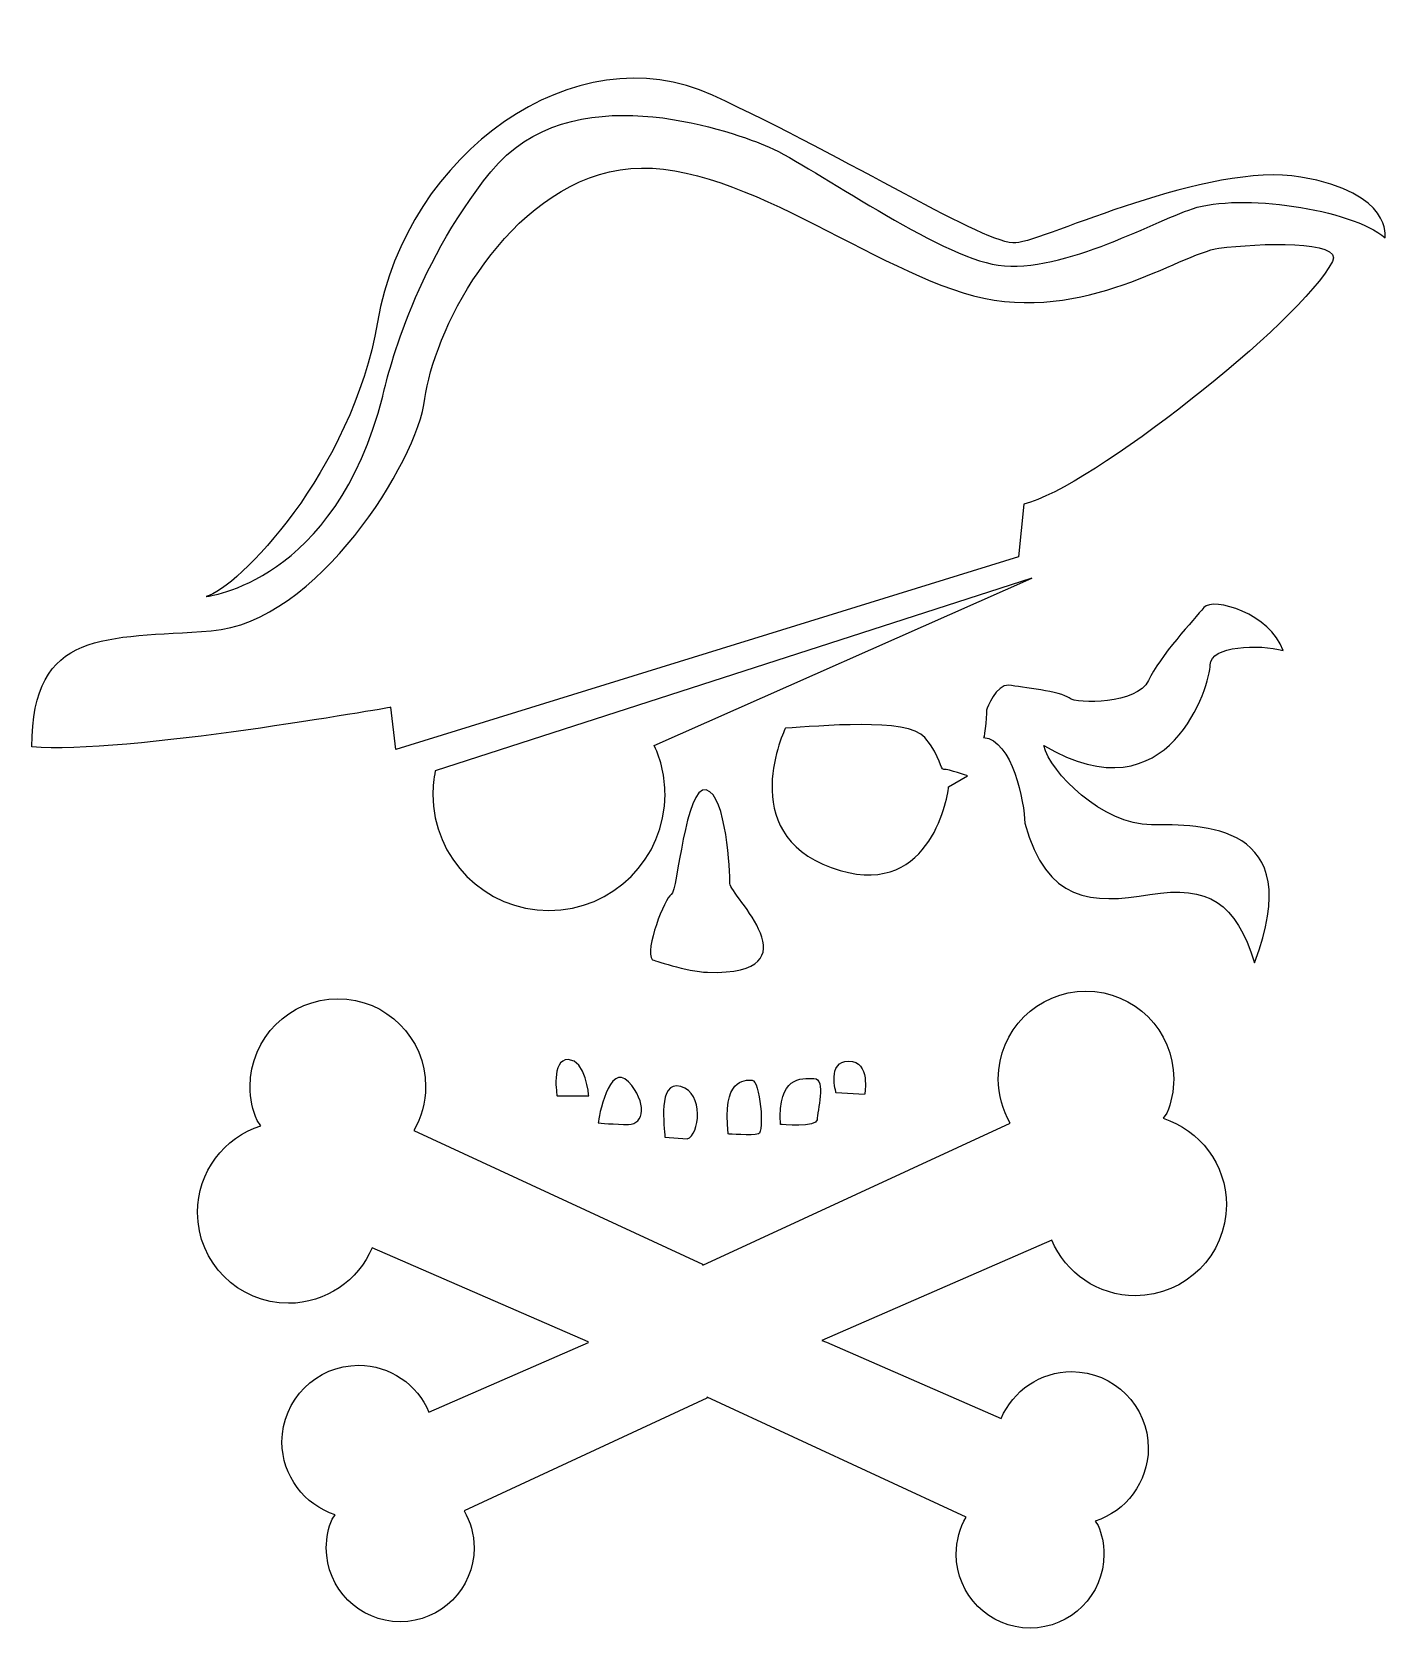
# Model space of a CAD drawing. Header units: centimetres. Extents: x -8.5 to 8.6, y -9.7 to 10.3.
import ezdxf

# ---------------------------------------------------------------- set-up
doc = ezdxf.new("R2010")
doc.units = ezdxf.units.CM
doc.header["$MEASUREMENT"] = 0
doc.layers.add('Camada 1', color=7, linetype='Continuous')

msp = doc.modelspace()

# ---------------------------------------------------------------- linework, layer by layer
at = {"layer": 'Camada 1'}
for points, knots in [([(-6.30485, 3.21871), (-5.90776, 3.31798), (-4.47621, 4.78528), (-4.15395, 6.66015), (-4.15395, 6.66015), (-3.78993, 8.77795), (-1.67213, 10.30015), (0.04859, 9.50595), (0.04859, 9.50595), (1.76931, 8.71175), (3.49, 7.61976), (3.85399, 7.65286), (3.85399, 7.65286), (4.218, 7.68593), (6.26966, 8.67868), (7.42782, 8.48016), (7.42782, 8.48016), (8.58595, 8.28162), (8.48671, 7.71906), (8.48671, 7.71906), (8.48671, 7.71906), (8.05652, 8.08305), (6.66672, 8.28162), (6.07106, 8.08305), (6.07106, 8.08305), (5.5678, 7.9153), (4.35032, 7.2227), (3.55617, 7.38815), (3.55617, 7.38815), (2.762, 7.55359), (1.20675, 8.67866), (0.71039, 8.87723), (0.71039, 8.87723), (0.21401, 9.07577), (-1.73833, 9.77065), (-2.73107, 8.54632), (-2.73107, 8.54632), (-3.72379, 7.32199), (-4.03028, 5.96044), (-4.08777, 5.73361), (-4.08777, 5.73361), (-4.68338, 3.38415), (-6.30485, 3.21871), (-6.30485, 3.21871)], [0, 0, 0, 0, 0.08333333, 0.08333333, 0.08333333, 0.08333333, 0.16666667, 0.16666667, 0.16666667, 0.16666667, 0.25, 0.25, 0.25, 0.25, 0.33333333, 0.33333333, 0.33333333, 0.33333333, 0.41666667, 0.41666667, 0.41666667, 0.41666667, 0.5, 0.5, 0.5, 0.5, 0.58333333, 0.58333333, 0.58333333, 0.58333333, 0.66666667, 0.66666667, 0.66666667, 0.66666667, 0.75, 0.75, 0.75, 0.75, 0.83333333, 0.83333333, 0.83333333, 0.83333333, 1, 1, 1, 1]), ([(7.82491, 7.42122), (7.96601, 7.6917), (6.89837, 7.65286), (6.40203, 7.58666), (6.40203, 7.58666), (5.90565, 7.52049), (4.71444, 6.62702), (3.32458, 6.99103), (3.32458, 6.99103), (1.93472, 7.35504), (0.14786, 8.87719), (-1.24197, 8.54631), (-1.24197, 8.54631), (-2.63177, 8.21542), (-3.45902, 6.49468), (-3.55832, 5.7005), (-3.55832, 5.7005), (-3.65759, 4.90633), (-4.91505, 2.88779), (-6.23868, 2.78852), (-6.23868, 2.78852), (-7.56228, 2.68925), (-8.48883, 2.8216), (-8.48883, 1.33252), (-8.48883, 1.33252), (-7.33067, 1.23325), (-3.98848, 1.82888), (-3.98848, 1.82888), (-3.98848, 1.82888), (-3.98848, 1.82888), (-3.92231, 1.29942), (-3.92231, 1.29942), (-3.92231, 1.29942), (-3.92231, 1.29942), (3.88708, 3.71504), (3.88708, 3.71504), (3.88708, 3.71504), (3.88708, 3.71504), (3.95325, 4.37684), (3.95325, 4.37684), (3.95325, 4.37684), (4.78056, 4.57541), (7.42779, 6.66012), (7.82491, 7.42122)], [0, 0, 0, 0, 0.08333333, 0.08333333, 0.08333333, 0.08333333, 0.16666667, 0.16666667, 0.16666667, 0.16666667, 0.25, 0.25, 0.25, 0.25, 0.33333333, 0.33333333, 0.33333333, 0.33333333, 0.41666667, 0.41666667, 0.41666667, 0.41666667, 0.5, 0.5, 0.5, 0.5, 0.58333333, 0.58333333, 0.58333333, 0.58333333, 0.66666667, 0.66666667, 0.66666667, 0.66666667, 0.75, 0.75, 0.75, 0.75, 0.83333333, 0.83333333, 0.83333333, 0.83333333, 1, 1, 1, 1]), ([(-0.68163, 1.34916), (-0.59524, 1.16303), (-0.54704, 0.95559), (-0.54704, 0.73689), (-0.54704, 0.73689), (-0.54704, -0.06723), (-1.19889, -0.71911), (-2.00304, -0.71911), (-2.00304, -0.71911), (-2.80719, -0.71911), (-3.45904, -0.06723), (-3.45904, 0.73689), (-3.45904, 0.73689), (-3.45904, 0.83741), (-3.44885, 0.93554), (-3.42946, 1.03034), (-3.42946, 1.03034), (-3.42946, 1.03034), (4.05256, 3.45033), (4.05256, 3.45033), (4.05256, 3.45033), (4.05256, 3.45033), (-0.68163, 1.34916), (-0.68163, 1.34916)], [0, 0, 0, 0, 0.14285714, 0.14285714, 0.14285714, 0.14285714, 0.28571429, 0.28571429, 0.28571429, 0.28571429, 0.42857143, 0.42857143, 0.42857143, 0.42857143, 0.57142857, 0.57142857, 0.57142857, 0.57142857, 0.71428571, 0.71428571, 0.71428571, 0.71428571, 1, 1, 1, 1]), ([(3.48783, 1.80665), (3.48783, 1.80665), (3.60716, 2.12481), (3.76622, 2.10491), (3.76622, 2.10491), (3.92531, 2.08504), (4.42247, 2.02538), (4.5219, 1.94582), (4.5219, 1.94582), (4.62133, 1.86626), (5.37698, 1.86629), (5.51618, 2.16458), (5.51618, 2.16458), (5.6554, 2.46287), (6.09289, 2.94013), (6.21222, 3.07932), (6.21222, 3.07932), (6.33152, 3.21852), (7.0474, 2.99979), (7.2065, 2.5424), (7.2065, 2.5424), (6.90824, 2.62193), (6.29176, 2.60206), (6.29176, 2.36344), (6.29176, 2.36344), (6.29176, 2.12482), (5.79461, 0.41462), (4.20375, 1.34927), (4.20375, 1.34927), (4.28328, 1.01121), (4.93953, 0.35497), (5.55598, 0.35497), (5.55598, 0.35497), (6.17243, 0.35497), (7.52467, 0.39474), (6.84858, -1.37511), (6.84858, -1.37511), (6.60993, -0.61943), (6.27187, -0.4007), (5.53611, -0.52003), (5.53611, -0.52003), (4.80035, -0.63936), (4.24351, -0.61946), (3.96512, 0.37484), (3.96512, 0.37484), (3.96512, 0.63336), (3.80603, 1.42878), (3.4481, 1.44868), (3.4481, 1.44868), (3.46796, 1.4487), (3.48783, 1.80665), (3.48783, 1.80665)], [0, 0, 0, 0, 0.07142857, 0.07142857, 0.07142857, 0.07142857, 0.14285714, 0.14285714, 0.14285714, 0.14285714, 0.21428571, 0.21428571, 0.21428571, 0.21428571, 0.28571429, 0.28571429, 0.28571429, 0.28571429, 0.35714286, 0.35714286, 0.35714286, 0.35714286, 0.42857143, 0.42857143, 0.42857143, 0.42857143, 0.5, 0.5, 0.5, 0.5, 0.57142857, 0.57142857, 0.57142857, 0.57142857, 0.64285714, 0.64285714, 0.64285714, 0.64285714, 0.71428571, 0.71428571, 0.71428571, 0.71428571, 0.78571429, 0.78571429, 0.78571429, 0.78571429, 0.85714286, 0.85714286, 0.85714286, 0.85714286, 1, 1, 1, 1]), ([(3.2492, 0.97144), (3.2492, 0.97144), (3.01055, 0.83224), (3.01055, 0.83224), (3.01055, 0.83224), (2.99065, 0.65325), (2.75203, -0.61942), (1.53899, -0.18193), (1.53899, -0.18193), (0.32595, 0.25556), (0.9623, 1.56802), (0.9623, 1.56802), (0.9623, 1.56802), (1.37989, 1.58792), (2.49352, 1.70722), (2.71228, 1.44872), (2.71228, 1.44872), (2.93104, 1.1902), (2.89124, 1.051), (2.95091, 1.051), (2.95091, 1.051), (3.01058, 1.051), (3.2492, 0.97144), (3.2492, 0.97144)], [0, 0, 0, 0, 0.14285714, 0.14285714, 0.14285714, 0.14285714, 0.28571429, 0.28571429, 0.28571429, 0.28571429, 0.42857143, 0.42857143, 0.42857143, 0.42857143, 0.57142857, 0.57142857, 0.57142857, 0.57142857, 0.71428571, 0.71428571, 0.71428571, 0.71428571, 1, 1, 1, 1]), ([(-0.01208, -1.49442), (-0.2705, -1.48704), (-0.70809, -1.33533), (-0.70809, -1.33533), (-0.70809, -1.33533), (-0.80752, -1.216), (-0.549, -0.55976), (-0.46946, -0.52002), (-0.46946, -0.52002), (-0.38992, -0.48028), (-0.2905, 0.85211), (-0.03197, 0.79245), (-0.03197, 0.79245), (0.22655, 0.73281), (0.26632, -0.24162), (0.26632, -0.38082), (0.26632, -0.38082), (0.26632, -0.52001), (1.37992, -1.53419), (-0.01208, -1.49442)], [0, 0, 0, 0, 0.16666667, 0.16666667, 0.16666667, 0.16666667, 0.33333333, 0.33333333, 0.33333333, 0.33333333, 0.5, 0.5, 0.5, 0.5, 0.66666667, 0.66666667, 0.66666667, 0.66666667, 1, 1, 1, 1]), ([(1.42083, -6.11143), (1.42083, -6.11143), (4.30484, -4.8554), (4.30484, -4.8554), (4.30484, -4.8554), (4.47785, -5.26445), (4.8829, -5.55144), (5.35492, -5.55144), (5.35492, -5.55144), (5.98431, -5.55144), (6.49459, -5.04122), (6.49459, -4.41175), (6.49459, -4.41175), (6.49459, -3.90301), (6.16127, -3.47214), (5.70118, -3.32558), (5.70118, -3.32558), (5.70118, -3.32558), (5.74759, -3.26055), (5.74759, -3.26055), (5.74759, -3.26055), (5.80328, -3.12887), (5.83406, -2.98411), (5.83406, -2.83219), (5.83406, -2.83219), (5.83406, -2.22447), (5.34143, -1.73179), (4.73371, -1.73179), (4.73371, -1.73179), (4.12599, -1.73179), (3.63331, -2.22447), (3.63331, -2.83219), (3.63331, -2.83219), (3.63331, -3.03396), (3.68766, -3.22303), (3.78246, -3.38562), (3.78246, -3.38562), (3.78246, -3.38562), (-0.07178, -5.17002), (-0.07178, -5.17002), (-0.07178, -5.17002), (-0.07178, -5.17002), (-0.0775, -5.15668), (-0.0775, -5.15668), (-0.0775, -5.15668), (-0.0775, -5.15668), (-3.69891, -3.48009), (-3.69891, -3.48009), (-3.69891, -3.48009), (-3.60411, -3.31748), (-3.54982, -3.12841), (-3.54982, -2.92666), (-3.54982, -2.92666), (-3.54982, -2.31894), (-4.04247, -1.8262), (-4.6502, -1.8262), (-4.6502, -1.8262), (-5.25792, -1.8262), (-5.75058, -2.31893), (-5.75058, -2.92666), (-5.75058, -2.92666), (-5.75058, -3.07861), (-5.71978, -3.22334), (-5.66411, -3.35497), (-5.66411, -3.35497), (-5.66411, -3.35497), (-5.61768, -3.42008), (-5.61768, -3.42008), (-5.61768, -3.42008), (-6.07782, -3.56661), (-6.41114, -3.99745), (-6.41114, -4.50622), (-6.41114, -4.50622), (-6.41114, -5.13566), (-5.90089, -5.64594), (-5.27145, -5.64594), (-5.27145, -5.64594), (-4.79938, -5.64594), (-4.39436, -5.35889), (-4.22132, -4.94985), (-4.22132, -4.94985), (-4.22132, -4.94985), (-1.51167, -6.12994), (-1.51167, -6.12994), (-1.51167, -6.12994), (-1.51167, -6.12994), (-1.50799, -6.13904), (-1.50799, -6.13904), (-1.50799, -6.13904), (-1.50799, -6.13904), (-3.50803, -7.0101), (-3.50803, -7.0101), (-3.50803, -7.0101), (-3.65371, -6.66567), (-3.99476, -6.42402), (-4.39224, -6.42402), (-4.39224, -6.42402), (-4.92223, -6.42402), (-5.35188, -6.85365), (-5.35188, -7.38369), (-5.35188, -7.38369), (-5.35188, -7.81202), (-5.07124, -8.17482), (-4.68378, -8.29822), (-4.68378, -8.29822), (-4.68378, -8.29822), (-4.72291, -8.35302), (-4.72291, -8.35302), (-4.72291, -8.35302), (-4.76977, -8.46385), (-4.7957, -8.58575), (-4.7957, -8.7137), (-4.7957, -8.7137), (-4.7957, -9.2254), (-4.38086, -9.64024), (-3.86916, -9.64024), (-3.86916, -9.64024), (-3.35746, -9.64024), (-2.94262, -9.2254), (-2.94262, -8.7137), (-2.94262, -8.7137), (-2.94262, -8.54381), (-2.98837, -8.38461), (-3.06816, -8.24769), (-3.06816, -8.24769), (-3.06816, -8.24769), (-0.0236, -6.83818), (-0.0236, -6.83818), (-0.0236, -6.83818), (-0.0236, -6.83818), (-0.01664, -6.82357), (-0.01664, -6.82357), (-0.01664, -6.82357), (-0.01664, -6.82357), (3.23125, -8.32725), (3.23125, -8.32725), (3.23125, -8.32725), (3.15143, -8.46417), (3.10568, -8.62335), (3.10568, -8.79323), (3.10568, -8.79323), (3.10568, -9.30493), (3.52052, -9.7198), (4.03225, -9.7198), (4.03225, -9.7198), (4.54395, -9.7198), (4.95877, -9.30493), (4.95877, -8.79323), (4.95877, -8.79323), (4.95877, -8.6653), (4.93287, -8.54344), (4.88598, -8.43258), (4.88598, -8.43258), (4.88598, -8.43258), (4.84687, -8.37778), (4.84687, -8.37778), (4.84687, -8.37778), (5.2343, -8.25438), (5.51494, -7.89158), (5.51494, -7.46322), (5.51494, -7.46322), (5.51494, -6.93323), (5.08531, -6.50355), (4.55532, -6.50355), (4.55532, -6.50355), (4.15784, -6.50355), (3.81679, -6.74522), (3.67108, -7.08963), (3.67108, -7.08963), (3.67108, -7.08963), (1.47684, -6.13409), (1.47684, -6.13409), (1.47684, -6.13409), (1.47684, -6.13409), (1.42083, -6.11143), (1.42083, -6.11143)], [0, 0, 0, 0, 0.02222222, 0.02222222, 0.02222222, 0.02222222, 0.04444444, 0.04444444, 0.04444444, 0.04444444, 0.06666667, 0.06666667, 0.06666667, 0.06666667, 0.08888889, 0.08888889, 0.08888889, 0.08888889, 0.11111111, 0.11111111, 0.11111111, 0.11111111, 0.13333333, 0.13333333, 0.13333333, 0.13333333, 0.15555556, 0.15555556, 0.15555556, 0.15555556, 0.17777778, 0.17777778, 0.17777778, 0.17777778, 0.2, 0.2, 0.2, 0.2, 0.22222222, 0.22222222, 0.22222222, 0.22222222, 0.24444444, 0.24444444, 0.24444444, 0.24444444, 0.26666667, 0.26666667, 0.26666667, 0.26666667, 0.28888889, 0.28888889, 0.28888889, 0.28888889, 0.31111111, 0.31111111, 0.31111111, 0.31111111, 0.33333333, 0.33333333, 0.33333333, 0.33333333, 0.35555556, 0.35555556, 0.35555556, 0.35555556, 0.37777778, 0.37777778, 0.37777778, 0.37777778, 0.4, 0.4, 0.4, 0.4, 0.42222222, 0.42222222, 0.42222222, 0.42222222, 0.44444444, 0.44444444, 0.44444444, 0.44444444, 0.46666667, 0.46666667, 0.46666667, 0.46666667, 0.48888889, 0.48888889, 0.48888889, 0.48888889, 0.51111111, 0.51111111, 0.51111111, 0.51111111, 0.53333333, 0.53333333, 0.53333333, 0.53333333, 0.55555556, 0.55555556, 0.55555556, 0.55555556, 0.57777778, 0.57777778, 0.57777778, 0.57777778, 0.6, 0.6, 0.6, 0.6, 0.62222222, 0.62222222, 0.62222222, 0.62222222, 0.64444444, 0.64444444, 0.64444444, 0.64444444, 0.66666667, 0.66666667, 0.66666667, 0.66666667, 0.68888889, 0.68888889, 0.68888889, 0.68888889, 0.71111111, 0.71111111, 0.71111111, 0.71111111, 0.73333333, 0.73333333, 0.73333333, 0.73333333, 0.75555556, 0.75555556, 0.75555556, 0.75555556, 0.77777778, 0.77777778, 0.77777778, 0.77777778, 0.8, 0.8, 0.8, 0.8, 0.82222222, 0.82222222, 0.82222222, 0.82222222, 0.84444444, 0.84444444, 0.84444444, 0.84444444, 0.86666667, 0.86666667, 0.86666667, 0.86666667, 0.88888889, 0.88888889, 0.88888889, 0.88888889, 0.91111111, 0.91111111, 0.91111111, 0.91111111, 0.93333333, 0.93333333, 0.93333333, 0.93333333, 0.95555556, 0.95555556, 0.95555556, 0.95555556, 1, 1, 1, 1]), ([(-1.50353, -3.04551), (-1.50353, -3.04551), (-1.90126, -3.04551), (-1.90126, -3.04551), (-1.90126, -3.04551), (-1.90126, -3.04551), (-1.98079, -2.58812), (-1.76206, -2.58812), (-1.76206, -2.58812), (-1.54333, -2.58812), (-1.50353, -3.04551), (-1.50353, -3.04551)], [0, 0, 0, 0, 0.25, 0.25, 0.25, 0.25, 0.5, 0.5, 0.5, 0.5, 1, 1, 1, 1]), ([(-1.00638, -3.40344), (-1.16547, -3.40344), (-1.38421, -3.38357), (-1.38421, -3.38357), (-1.38421, -3.38357), (-1.38421, -3.32391), (-1.24501, -2.608), (-1.00638, -2.86652), (-1.00638, -2.86652), (-0.76775, -3.12504), (-0.80752, -3.40344), (-1.00638, -3.40344)], [0, 0, 0, 0, 0.25, 0.25, 0.25, 0.25, 0.5, 0.5, 0.5, 0.5, 1, 1, 1, 1]), ([(0.90267, -3.40344), (0.90267, -3.40344), (1.36006, -3.44323), (1.36006, -3.34378), (1.36006, -3.34378), (1.36006, -3.24435), (1.47939, -2.82676), (1.32029, -2.82676), (1.32029, -2.82676), (1.16119, -2.82676), (0.8629, -2.78699), (0.90267, -3.40344)], [0, 0, 0, 0, 0.25, 0.25, 0.25, 0.25, 0.5, 0.5, 0.5, 0.5, 1, 1, 1, 1]), ([(1.59865, -3.00575), (1.59865, -3.00575), (1.9566, -3.02562), (1.9566, -3.02562), (1.9566, -3.02562), (1.9566, -3.02562), (2.03613, -2.60803), (1.75771, -2.60803), (1.75771, -2.60803), (1.47935, -2.60802), (1.59865, -3.00575), (1.59865, -3.00575)], [0, 0, 0, 0, 0.25, 0.25, 0.25, 0.25, 0.5, 0.5, 0.5, 0.5, 1, 1, 1, 1]), ([(-0.2706, -3.58243), (-0.2706, -3.58243), (-0.54899, -3.56253), (-0.54899, -3.56253), (-0.54899, -3.56253), (-0.54899, -3.44323), (-0.64842, -2.84665), (-0.35013, -2.92618), (-0.35013, -2.92618), (-0.05187, -3.00575), (-0.11151, -3.54267), (-0.2706, -3.58243)], [0, 0, 0, 0, 0.25, 0.25, 0.25, 0.25, 0.5, 0.5, 0.5, 0.5, 1, 1, 1, 1]), ([(0.24642, -3.52277), (0.24642, -3.52277), (0.54471, -3.54267), (0.62427, -3.52277), (0.62427, -3.52277), (0.7038, -3.50287), (0.64414, -2.84665), (0.54471, -2.84665), (0.54471, -2.84665), (0.44528, -2.84665), (0.16689, -2.82676), (0.24642, -3.52277)], [0, 0, 0, 0, 0.25, 0.25, 0.25, 0.25, 0.5, 0.5, 0.5, 0.5, 1, 1, 1, 1])]:
    msp.add_open_spline(points, degree=3, knots=knots, dxfattribs=at)

doc.saveas('drawing.dxf')
